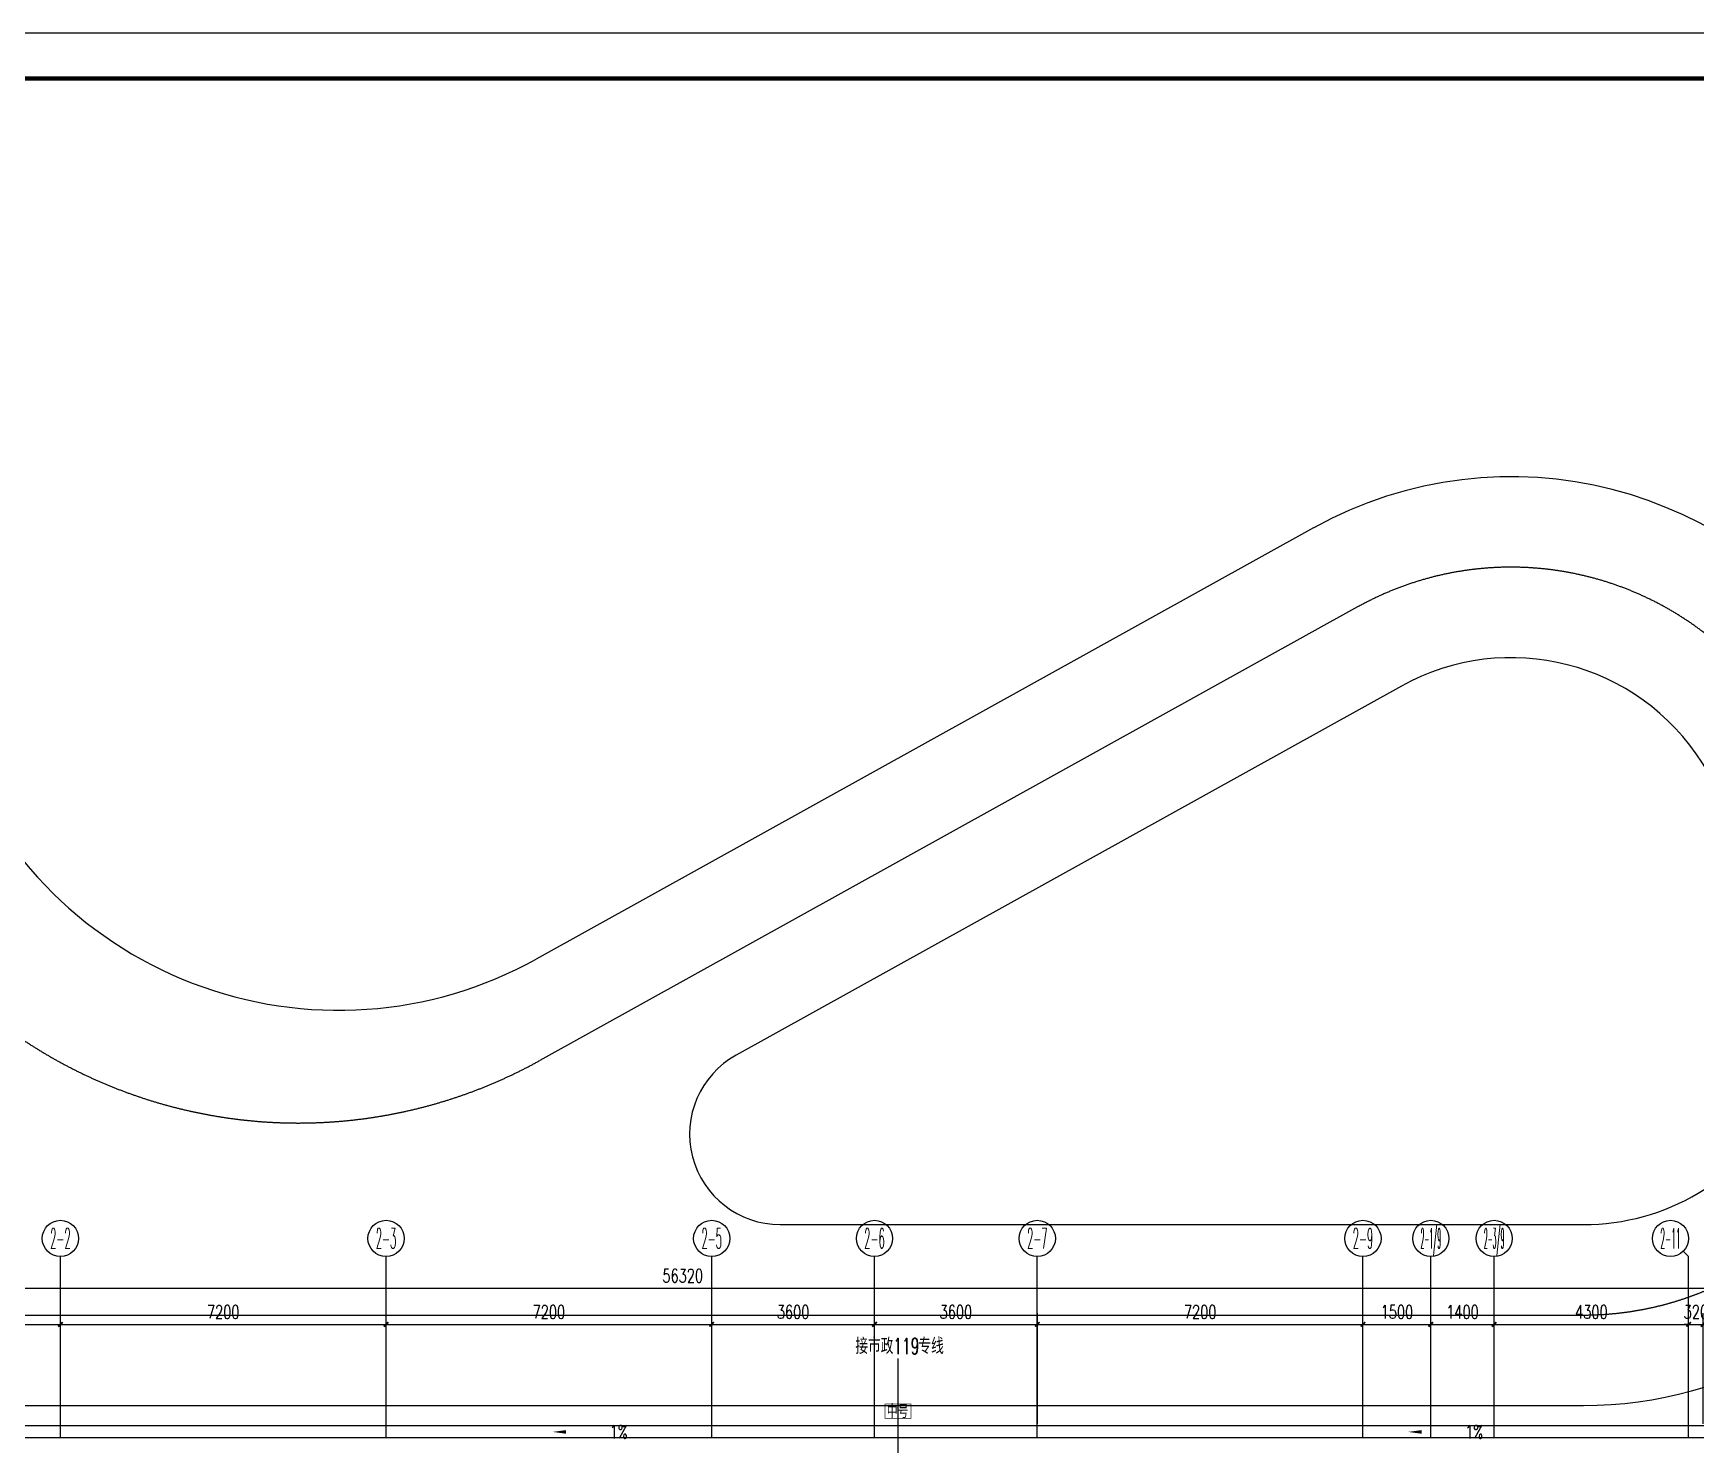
# Model space of a CAD drawing. Extents: x -9422388 to 15610651, y -1992469 to 953794.
# Drawn here: x -2970796 to -2934038, y -430022 to -398812 of the extents above; entities that cross this region are included whole.
import ezdxf
from ezdxf.enums import TextEntityAlignment as Align

# ---------------------------------------------------------------- set-up
doc = ezdxf.new("R2010")
doc.units = 0
doc.header["$LTSCALE"] = 1000
doc.linetypes.add('DASH', pattern=[0.35, 0.25, -0.1])
for name, color, linetype in [('AXIS_TEXT', 7, 'Continuous'), ('PUB_TITLE', 4, 'Continuous'), ('TEL_TEXT', 7, 'Continuous'), ('WIRE-消防电话', 4, 'TG_F'), ('道路', 4, 'Continuous')]:
    doc.layers.add(name, color=color, linetype=linetype)
doc.styles.add('_TCH_AXIS', font='COMPLEX', dxfattribs={"bigfont": 'GBCBIG'})
doc.styles.add('_TCH_DIM', font='SIMPLEX', dxfattribs={"bigfont": 'GBCBIG'})
doc.styles.add('_TCH_DIM_T3', font='SIMPLEX', dxfattribs={"width": 0.705882, "bigfont": 'GBCBIG'})
doc.styles.add('_TEL_DIM', font='SIMPLEX', dxfattribs={"width": 0.8, "height": 3.5, "bigfont": 'HZTXT'})
doc.styles.add('COMPLEX', font='COMPLEX')
doc.styles.add('TG_LINETYPE', font='SIMPLEX', dxfattribs={"width": 0.8, "height": 3.5, "bigfont": 'HZTXT'})
doc.linetypes.add('TG_F', pattern='A,2,-0.4,["F",TG_LINETYPE,S=0.1,R=0,X=-0.28,Y=-0.15],0', length=2.4)
doc.dimstyles.new('_TCH_ARCH&&100', dxfattribs={"dimtxt": 297.5, "dimasz": 100, "dimexe": 250, "dimexo": 300, "dimgap": 126.25, "dimtad": 1, "dimdec": 0, "dimzin": 0, "dimdsep": 46, "dimtxsty": '_TCH_DIM_T3', "dimblk": 'ARCHTICK', "dimcen": 0.09, "dimclrt": 7, "dimazin": 2, "dimtfac": 1, "dimtdec": 0, "dimtix": 1, "dimtmove": 2, "dimatfit": 3, "dimfxl": 0, "dimtolj": 1, "dimtzin": 0, "dimarcsym": 0})

# ---------------------------------------------------------------- blocks, each defined once
blk = doc.blocks.new('A$C75680FEE')
at = {"layer": '道路', "color": 0, "linetype": 'Continuous'}
for p, q in [((106.114, 36.076), (90.114, 24.649)), ((73.493, 12.818), (114.241, 17.473))]:
    blk.add_line(p, q, dxfattribs=at)
at = {"layer": '道路', "color": 0, "linetype": 'DASH', "ltscale": 5}
for p, q in [((107.277, 34.448), (90.45, 22.431)), ((64.557, 13.81), (114.014, 19.46))]:
    blk.add_line(p, q, dxfattribs=at)
at = {"layer": '道路', "color": 0, "linetype": 'Continuous', "flags": 128}
blk.add_lwpolyline([(117.119, 29.544), (115.245, 31.881, 0.397913), (108.439, 32.821), (94.752, 23.046, 0.774175), (96.141, 19.432), (113.787, 21.447, 0.590353), (117.119, 29.544)], format="xyb", dxfattribs=at)
at = {"layer": '道路', "color": 0, "linetype": 'Continuous'}
for centre, start, end in [((111.345, 28.752), 38.74, 125.533), ((113.22, 26.415), 276.5175, 38.74), ((84.884, 31.973), 205.3271, 305.533)]:
    blk.add_arc(centre, 9, start, end, dxfattribs=at)
at = {"layer": '道路', "color": 0, "linetype": 'DASH', "ltscale": 5}
for centre, radius, start, end in [((111.345, 28.752), 7, 38.74, 125.533), ((113.22, 26.415), 7, 276.5175, 38.74), ((84.057, 31.383), 11, 205.3271, 305.533)]:
    blk.add_arc(centre, radius, start, end, dxfattribs=at)
blk = doc.blocks.new('_ArchTick')
at = {"color": 0, "linetype": 'ByBlock', "const_width": 0.4}
blk.add_lwpolyline([(-0.5, -0.5), (0.5, 0.5)], dxfattribs=at)
blk = doc.blocks.new('*D2797')
at = {"color": 0, "lineweight": -2, "transparency": 16777216}
for p, q in [((1362230, -187593), (1362230, -184343)), ((1418550, -187593), (1418550, -184343)), ((1362230, -184593), (1418550, -184593))]:
    blk.add_line(p, q, dxfattribs=at)
at = {"layer": 'Defpoints', "color": 0, "transparency": 16777216}
for p in [(1418550, -184593), (1362230, -187893), (1418550, -187893)]:
    blk.add_point(p, dxfattribs=at)
at = {"color": 0, "lineweight": -2, "transparency": 16777216, "xscale": 100, "yscale": 100, "zscale": 100, "rotation": 180}
blk.add_blockref('_ArchTick', (1362230, -184593), dxfattribs=at)
at = {"color": 0, "lineweight": -2, "transparency": 16777216, "xscale": 100, "yscale": 100, "zscale": 100}
blk.add_blockref('_ArchTick', (1418550, -184593), dxfattribs=at)
at = {"color": 7, "transparency": 16777216, "insert": (1390390, -184318), "char_height": 297.5, "attachment_point": 5, "style": '_TCH_DIM_T3'}
blk.add_mtext('\\A1;56320', dxfattribs=at)
blk = doc.blocks.new('*D2799')
at = {"color": 0, "lineweight": -2, "transparency": 16777216}
for p, q in [((1369430, -187593), (1369430, -185143)), ((1376630, -187593), (1376630, -185143)), ((1369430, -185393), (1376630, -185393))]:
    blk.add_line(p, q, dxfattribs=at)
at = {"layer": 'Defpoints', "color": 0, "transparency": 16777216}
for p in [(1376630, -185393), (1369430, -187893), (1376630, -187893)]:
    blk.add_point(p, dxfattribs=at)
at = {"color": 0, "lineweight": -2, "transparency": 16777216, "xscale": 100, "yscale": 100, "zscale": 100, "rotation": 180}
blk.add_blockref('_ArchTick', (1369430, -185393), dxfattribs=at)
at = {"color": 0, "lineweight": -2, "transparency": 16777216, "xscale": 100, "yscale": 100, "zscale": 100}
blk.add_blockref('_ArchTick', (1376630, -185393), dxfattribs=at)
at = {"color": 7, "transparency": 16777216, "insert": (1373030, -185118), "char_height": 297.5, "attachment_point": 5, "style": '_TCH_DIM_T3'}
blk.add_mtext('\\A1;7200', dxfattribs=at)
blk = doc.blocks.new('*D2800')
at = {"color": 0, "lineweight": -2, "transparency": 16777216}
for p, q in [((1376630, -187593), (1376630, -185143)), ((1383830, -187593), (1383830, -185143)), ((1376630, -185393), (1383830, -185393))]:
    blk.add_line(p, q, dxfattribs=at)
at = {"layer": 'Defpoints', "color": 0, "transparency": 16777216}
for p in [(1383830, -185393), (1376630, -187893), (1383830, -187893)]:
    blk.add_point(p, dxfattribs=at)
at = {"color": 0, "lineweight": -2, "transparency": 16777216, "xscale": 100, "yscale": 100, "zscale": 100, "rotation": 180}
blk.add_blockref('_ArchTick', (1376630, -185393), dxfattribs=at)
at = {"color": 0, "lineweight": -2, "transparency": 16777216, "xscale": 100, "yscale": 100, "zscale": 100}
blk.add_blockref('_ArchTick', (1383830, -185393), dxfattribs=at)
at = {"color": 7, "transparency": 16777216, "insert": (1380230, -185118), "char_height": 297.5, "attachment_point": 5, "style": '_TCH_DIM_T3'}
blk.add_mtext('\\A1;7200', dxfattribs=at)
blk = doc.blocks.new('*D2801')
at = {"color": 0, "lineweight": -2, "transparency": 16777216}
for p, q in [((1383830, -187593), (1383830, -185143)), ((1391030, -187593), (1391030, -185143)), ((1383830, -185393), (1391030, -185393))]:
    blk.add_line(p, q, dxfattribs=at)
at = {"layer": 'Defpoints', "color": 0, "transparency": 16777216}
for p in [(1391030, -185393), (1383830, -187893), (1391030, -187893)]:
    blk.add_point(p, dxfattribs=at)
at = {"color": 0, "lineweight": -2, "transparency": 16777216, "xscale": 100, "yscale": 100, "zscale": 100, "rotation": 180}
blk.add_blockref('_ArchTick', (1383830, -185393), dxfattribs=at)
at = {"color": 0, "lineweight": -2, "transparency": 16777216, "xscale": 100, "yscale": 100, "zscale": 100}
blk.add_blockref('_ArchTick', (1391030, -185393), dxfattribs=at)
at = {"color": 7, "transparency": 16777216, "insert": (1387430, -185118), "char_height": 297.5, "attachment_point": 5, "style": '_TCH_DIM_T3'}
blk.add_mtext('\\A1;7200', dxfattribs=at)
blk = doc.blocks.new('*D2802')
at = {"color": 0, "lineweight": -2, "transparency": 16777216}
for p, q in [((1391030, -187593), (1391030, -185143)), ((1394630, -187593), (1394630, -185143)), ((1391030, -185393), (1394630, -185393))]:
    blk.add_line(p, q, dxfattribs=at)
at = {"layer": 'Defpoints', "color": 0, "transparency": 16777216}
for p in [(1394630, -185393), (1391030, -187893), (1394630, -187893)]:
    blk.add_point(p, dxfattribs=at)
at = {"color": 0, "lineweight": -2, "transparency": 16777216, "xscale": 100, "yscale": 100, "zscale": 100, "rotation": 180}
blk.add_blockref('_ArchTick', (1391030, -185393), dxfattribs=at)
at = {"color": 0, "lineweight": -2, "transparency": 16777216, "xscale": 100, "yscale": 100, "zscale": 100}
blk.add_blockref('_ArchTick', (1394630, -185393), dxfattribs=at)
at = {"color": 7, "transparency": 16777216, "insert": (1392830, -185118), "char_height": 297.5, "attachment_point": 5, "style": '_TCH_DIM_T3'}
blk.add_mtext('\\A1;3600', dxfattribs=at)
blk = doc.blocks.new('*D2803')
at = {"color": 0, "lineweight": -2, "transparency": 16777216}
for p, q in [((1394630, -187593), (1394630, -185143)), ((1398230, -187593), (1398230, -185143)), ((1394630, -185393), (1398230, -185393))]:
    blk.add_line(p, q, dxfattribs=at)
at = {"layer": 'Defpoints', "color": 0, "transparency": 16777216}
for p in [(1398230, -185393), (1394630, -187893), (1398230, -187893)]:
    blk.add_point(p, dxfattribs=at)
at = {"color": 0, "lineweight": -2, "transparency": 16777216, "xscale": 100, "yscale": 100, "zscale": 100, "rotation": 180}
blk.add_blockref('_ArchTick', (1394630, -185393), dxfattribs=at)
at = {"color": 0, "lineweight": -2, "transparency": 16777216, "xscale": 100, "yscale": 100, "zscale": 100}
blk.add_blockref('_ArchTick', (1398230, -185393), dxfattribs=at)
at = {"color": 7, "transparency": 16777216, "insert": (1396430, -185118), "char_height": 297.5, "attachment_point": 5, "style": '_TCH_DIM_T3'}
blk.add_mtext('\\A1;3600', dxfattribs=at)
blk = doc.blocks.new('*D2804')
at = {"color": 0, "lineweight": -2, "transparency": 16777216}
for p, q in [((1398230, -187593), (1398230, -185143)), ((1405430, -187593), (1405430, -185143)), ((1398230, -185393), (1405430, -185393))]:
    blk.add_line(p, q, dxfattribs=at)
at = {"layer": 'Defpoints', "color": 0, "transparency": 16777216}
for p in [(1405430, -185393), (1398230, -187893), (1405430, -187893)]:
    blk.add_point(p, dxfattribs=at)
at = {"color": 0, "lineweight": -2, "transparency": 16777216, "xscale": 100, "yscale": 100, "zscale": 100, "rotation": 180}
blk.add_blockref('_ArchTick', (1398230, -185393), dxfattribs=at)
at = {"color": 0, "lineweight": -2, "transparency": 16777216, "xscale": 100, "yscale": 100, "zscale": 100}
blk.add_blockref('_ArchTick', (1405430, -185393), dxfattribs=at)
at = {"color": 7, "transparency": 16777216, "insert": (1401830, -185118), "char_height": 297.5, "attachment_point": 5, "style": '_TCH_DIM_T3'}
blk.add_mtext('\\A1;7200', dxfattribs=at)
blk = doc.blocks.new('*D2805')
at = {"color": 0, "lineweight": -2, "transparency": 16777216}
for p, q in [((1405430, -187593), (1405430, -185143)), ((1406930, -187593), (1406930, -185143)), ((1405430, -185393), (1406930, -185393))]:
    blk.add_line(p, q, dxfattribs=at)
at = {"layer": 'Defpoints', "color": 0, "transparency": 16777216}
for p in [(1406930, -185393), (1405430, -187893), (1406930, -187893)]:
    blk.add_point(p, dxfattribs=at)
at = {"color": 0, "lineweight": -2, "transparency": 16777216, "xscale": 100, "yscale": 100, "zscale": 100, "rotation": 180}
blk.add_blockref('_ArchTick', (1405430, -185393), dxfattribs=at)
at = {"color": 0, "lineweight": -2, "transparency": 16777216, "xscale": 100, "yscale": 100, "zscale": 100}
blk.add_blockref('_ArchTick', (1406930, -185393), dxfattribs=at)
at = {"color": 7, "transparency": 16777216, "insert": (1406180, -185118), "char_height": 297.5, "attachment_point": 5, "style": '_TCH_DIM_T3'}
blk.add_mtext('\\A1;1500', dxfattribs=at)
blk = doc.blocks.new('*D2806')
at = {"color": 0, "lineweight": -2, "transparency": 16777216}
for p, q in [((1406930, -187593), (1406930, -185143)), ((1408330, -187593), (1408330, -185143)), ((1406930, -185393), (1408330, -185393))]:
    blk.add_line(p, q, dxfattribs=at)
at = {"layer": 'Defpoints', "color": 0, "transparency": 16777216}
for p in [(1408330, -185393), (1406930, -187893), (1408330, -187893)]:
    blk.add_point(p, dxfattribs=at)
at = {"color": 0, "lineweight": -2, "transparency": 16777216, "xscale": 100, "yscale": 100, "zscale": 100, "rotation": 180}
blk.add_blockref('_ArchTick', (1406930, -185393), dxfattribs=at)
at = {"color": 0, "lineweight": -2, "transparency": 16777216, "xscale": 100, "yscale": 100, "zscale": 100}
blk.add_blockref('_ArchTick', (1408330, -185393), dxfattribs=at)
at = {"color": 7, "transparency": 16777216, "insert": (1407630, -185118), "char_height": 297.5, "attachment_point": 5, "style": '_TCH_DIM_T3'}
blk.add_mtext('\\A1;1400', dxfattribs=at)
blk = doc.blocks.new('*D2807')
at = {"color": 0, "lineweight": -2, "transparency": 16777216}
for p, q in [((1408330, -187593), (1408330, -185143)), ((1412630, -187593), (1412630, -185143)), ((1408330, -185393), (1412630, -185393))]:
    blk.add_line(p, q, dxfattribs=at)
at = {"layer": 'Defpoints', "color": 0, "transparency": 16777216}
for p in [(1412630, -185393), (1408330, -187893), (1412630, -187893)]:
    blk.add_point(p, dxfattribs=at)
at = {"color": 0, "lineweight": -2, "transparency": 16777216, "xscale": 100, "yscale": 100, "zscale": 100, "rotation": 180}
blk.add_blockref('_ArchTick', (1408330, -185393), dxfattribs=at)
at = {"color": 0, "lineweight": -2, "transparency": 16777216, "xscale": 100, "yscale": 100, "zscale": 100}
blk.add_blockref('_ArchTick', (1412630, -185393), dxfattribs=at)
at = {"color": 7, "transparency": 16777216, "insert": (1410480, -185118), "char_height": 297.5, "attachment_point": 5, "style": '_TCH_DIM_T3'}
blk.add_mtext('\\A1;4300', dxfattribs=at)
blk = doc.blocks.new('*D2808')
at = {"color": 0, "lineweight": -2, "transparency": 16777216}
for p, q in [((1412630, -187593), (1412630, -185143)), ((1412950, -187593), (1412950, -185143)), ((1412630, -185393), (1412530, -185393)), ((1412630, -185393), (1412950, -185393)), ((1412950, -185393), (1413050, -185393))]:
    blk.add_line(p, q, dxfattribs=at)
at = {"layer": 'Defpoints', "color": 0, "transparency": 16777216}
for p in [(1412950, -185393), (1412630, -187893), (1412950, -187893)]:
    blk.add_point(p, dxfattribs=at)
at = {"color": 0, "lineweight": -2, "transparency": 16777216, "xscale": 100, "yscale": 100, "zscale": 100}
blk.add_blockref('_ArchTick', (1412630, -185393), dxfattribs=at)
at = {"color": 0, "lineweight": -2, "transparency": 16777216, "xscale": 100, "yscale": 100, "zscale": 100, "rotation": 180}
blk.add_blockref('_ArchTick', (1412950, -185393), dxfattribs=at)
at = {"color": 7, "transparency": 16777216, "insert": (1412790, -185118), "char_height": 297.5, "attachment_point": 5, "style": '_TCH_DIM_T3'}
blk.add_mtext('\\A1;320', dxfattribs=at)
blk = doc.blocks.new('_AXISO')
at = {"color": 0}
blk.add_circle((0, 0), 0.5, dxfattribs=at)
at = {"layer": 'AXIS_TEXT', "color": 0, "style": 'COMPLEX', "width": 1.041667}
blk.add_attdef('A', text='', height=0.56, dxfattribs=at).set_placement((-0.25, -0.28), (0.25, -0.28), align=Align.FIT)
blk = doc.blocks.new('JJ')
at = {"const_width": 15}
blk.add_lwpolyline([(1312976, -795424), (1313553, -795424), (1313553, -795740), (1312976, -795740)], close=True, dxfattribs=at)
blk.add_lwpolyline([(1313264, -795424), (1313264, -795740)], dxfattribs=at)
at = {"layer": 'TEL_TEXT', "color": 3, "style": '_TEL_DIM', "width": 0.8}
blk.add_text('中号', height=300, dxfattribs=at).set_placement((1313017, -795734))
blk = doc.blocks.new('76867')
at = {"color": 8}
for p, q in [((1412512.7, -183775.4), (1412629.8, -183892.6)), ((1376629.8, -187892.6), (1376629.8, -183892.6)), ((1383829.8, -187892.6), (1383829.8, -183892.6)), ((1391029.8, -187892.6), (1391029.8, -183892.6)), ((1394629.8, -187892.6), (1394629.8, -183892.6)), ((1398229.8, -187892.6), (1398229.8, -183892.6)), ((1405429.8, -187892.6), (1405429.8, -183892.6)), ((1406929.8, -187892.6), (1406929.8, -183892.6)), ((1408329.8, -187892.6), (1408329.8, -183892.6)), ((1412629.8, -187892.6), (1412629.8, -183892.6))]:
    blk.add_line(p, q, dxfattribs=at)
for points in [[(1362389.8, -187632.6), (1413348.5, -187632.5)], [(1362129.8, -187892.6), (1413348.5, -187892.5)]]:
    blk.add_lwpolyline(points, dxfattribs=at)
for points in [[(1388670.8, -187771.4, 0, 0, 0), (1387511.3, -187771.4, 0, 80, 0), (1387811.3, -187771.4, 0, 0, 0)], [(1407585.2, -187771.4, 0, 0, 0), (1406425.7, -187771.4, 0, 80, 0), (1406725.7, -187771.4, 0, 0, 0)]]:
    blk.add_lwpolyline(points, format="xyseb", dxfattribs=at)
at = {"color": 8, "xscale": 1000, "yscale": 1000, "zscale": 1000, "rotation": 353.4824571599657}
blk.add_blockref('A$C75680FEE', (1294816.3, -191580), dxfattribs=at)
at = {"color": 8}
ref = blk.add_blockref('_AXISO', (1376629.8, -183492.6), dxfattribs=dict(at, xscale=800, yscale=800, zscale=800))
ref.add_attrib('A', '2-2', dxfattribs={"layer": 'AXIS_TEXT', "color": 8, "height": 452.55, "style": '_TCH_AXIS', "width": 0.35}).set_placement((1376403.5, -183718.8), (1376856.1, -183718.8), align=Align.FIT)
ref = blk.add_blockref('_AXISO', (1383829.8, -183492.6), dxfattribs=dict(at, xscale=800, yscale=800, zscale=800))
ref.add_attrib('A', '2-3', dxfattribs={"layer": 'AXIS_TEXT', "color": 8, "height": 452.55, "style": '_TCH_AXIS', "width": 0.35}).set_placement((1383603.5, -183718.8), (1384056.1, -183718.8), align=Align.FIT)
ref = blk.add_blockref('_AXISO', (1391029.8, -183492.6), dxfattribs=dict(at, xscale=800, yscale=800, zscale=800))
ref.add_attrib('A', '2-5', dxfattribs={"layer": 'AXIS_TEXT', "color": 8, "height": 452.55, "style": '_TCH_AXIS', "width": 0.35}).set_placement((1390803.5, -183718.8), (1391256.1, -183718.8), align=Align.FIT)
ref = blk.add_blockref('_AXISO', (1394629.8, -183492.6), dxfattribs=dict(at, xscale=800, yscale=800, zscale=800))
ref.add_attrib('A', '2-6', dxfattribs={"layer": 'AXIS_TEXT', "color": 8, "height": 452.55, "style": '_TCH_AXIS', "width": 0.35}).set_placement((1394403.5, -183718.8), (1394856.1, -183718.8), align=Align.FIT)
ref = blk.add_blockref('_AXISO', (1398229.8, -183492.6), dxfattribs=dict(at, xscale=800, yscale=800, zscale=800))
ref.add_attrib('A', '2-7', dxfattribs={"layer": 'AXIS_TEXT', "color": 8, "height": 452.55, "style": '_TCH_AXIS', "width": 0.35}).set_placement((1398003.5, -183718.8), (1398456.1, -183718.8), align=Align.FIT)
ref = blk.add_blockref('_AXISO', (1405429.8, -183492.6), dxfattribs=dict(at, xscale=800, yscale=800, zscale=800))
ref.add_attrib('A', '2-9', dxfattribs={"layer": 'AXIS_TEXT', "color": 8, "height": 452.55, "style": '_TCH_AXIS', "width": 0.35}).set_placement((1405203.5, -183718.8), (1405656.1, -183718.8), align=Align.FIT)
ref = blk.add_blockref('_AXISO', (1406929.8, -183492.6), dxfattribs=dict(at, xscale=800, yscale=800, zscale=800))
ref.add_attrib('A', '2-1/9', dxfattribs={"layer": 'AXIS_TEXT', "color": 8, "height": 452.55, "style": '_TCH_AXIS', "width": 0.216495}).set_placement((1406703.5, -183718.8), (1407156.1, -183718.8), align=Align.FIT)
ref = blk.add_blockref('_AXISO', (1408329.8, -183492.6), dxfattribs=dict(at, xscale=800, yscale=800, zscale=800))
ref.add_attrib('A', '2-3/9', dxfattribs={"layer": 'AXIS_TEXT', "color": 8, "height": 452.55, "style": '_TCH_AXIS', "width": 0.207921}).set_placement((1408103.5, -183718.8), (1408556.1, -183718.8), align=Align.FIT)
ref = blk.add_blockref('_AXISO', (1412229.8, -183492.6), dxfattribs=dict(at, xscale=800, yscale=800, zscale=800))
ref.add_attrib('A', '2-11', dxfattribs={"layer": 'AXIS_TEXT', "color": 8, "height": 452.55, "style": '_TCH_AXIS', "width": 0.3}).set_placement((1412003.5, -183718.8), (1412456.1, -183718.8), align=Align.FIT)
at = {"color": 7, "style": '_TCH_DIM', "width": 0.705882}
for p in [(1388775.8, -187920.1), (1407690.2, -187920.1)]:
    blk.add_text('1%', height=297.5, dxfattribs=at).set_placement(p)
at = {"color": 8}
for p1, p2, distance, picture, middle in [((1362229.8, -187892.6), (1418549.8, -187892.6), 3300, '*D2797', (1390389.8, -184317.6)), ((1369429.8, -187892.6), (1376629.8, -187892.6), 2500, '*D2799', (1373029.8, -185117.6)), ((1376629.8, -187892.6), (1383829.8, -187892.6), 2500, '*D2800', (1380229.8, -185117.6)), ((1383829.8, -187892.6), (1391029.8, -187892.6), 2500, '*D2801', (1387429.8, -185117.6)), ((1391029.8, -187892.6), (1394629.8, -187892.6), 2500, '*D2802', (1392829.8, -185117.6)), ((1394629.8, -187892.6), (1398229.8, -187892.6), 2500, '*D2803', (1396429.8, -185117.6)), ((1398229.8, -187892.6), (1405429.8, -187892.6), 2500, '*D2804', (1401829.8, -185117.6)), ((1405429.8, -187892.6), (1406929.8, -187892.6), 2500, '*D2805', (1406179.8, -185117.6)), ((1406929.8, -187892.6), (1408329.8, -187892.6), 2500, '*D2806', (1407629.8, -185117.6)), ((1408329.8, -187892.6), (1412629.8, -187892.6), 2500, '*D2807', (1410479.8, -185117.6)), ((1412629.8, -187892.6), (1412949.8, -187892.6), 2500, '*D2808', (1412789.8, -185117.6))]:
    dim = blk.add_aligned_dim(p1=p1, p2=p2, distance=distance, dimstyle='_TCH_ARCH&&100', dxfattribs=at)
    dim.commit()
    dim.dimension.update_dxf_attribs({"geometry": picture, "text_midpoint": middle})

msp = doc.modelspace()

# ---------------------------------------------------------------- linework, layer by layer
at = {"layer": 'PUB_TITLE'}
msp.add_lwpolyline([(-2997074.25692, -458212.1496), (-2891974.25692, -458212.1496), (-2891974.25692, -398812.1496), (-2997074.25692, -398812.1496)], close=True, dxfattribs=at)
at = {"layer": 'PUB_TITLE', "const_width": 100}
msp.add_lwpolyline([(-2994574.25692, -457212.1496), (-2892974.25692, -457212.1496), (-2892974.25692, -399812.1496), (-2994574.25692, -399812.1496)], close=True, dxfattribs=at)
at = {"layer": 'WIRE-消防电话', "linetype": 'TG_F', "const_width": 35}
msp.add_lwpolyline([(-2951675.77779, -431210.75941), (-2951675.77779, -428113.92655)], dxfattribs=at)

# ---------------------------------------------------------------- block references
for name, p in [('76867', (-4346825.59257, -241966.77728)), ('JJ', (-4264940.12377, 366301.19761))]:
    msp.add_blockref(name, p)

# ---------------------------------------------------------------- texts
at = {"layer": 'TEL_TEXT', "style": '_TEL_DIM'}
for s, width, p in [('接市政', 0.8, (-2952619.40367, -428015.34436)), ('119', 0.64, (-2951779.40367, -428015.34436)), ('专线', 0.8, (-2951224.73701, -428015.34436))]:
    msp.add_text(s, height=350, dxfattribs=dict(at, width=width)).set_placement(p)

doc.saveas('drawing.dxf')
